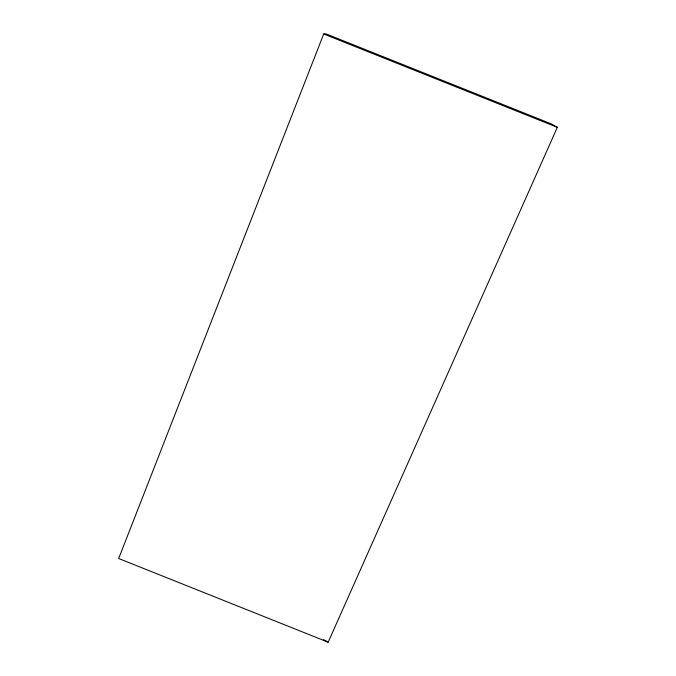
<?xml version="1.0" encoding="UTF-8"?>
<svg xmlns="http://www.w3.org/2000/svg" width="676" height="676" viewBox="0 0 676 676"><rect width="100%" height="100%" fill="white"/><g stroke="black" fill="none" stroke-linecap="round" stroke-linejoin="round"><path stroke-width="1.01" d="M323.703 34.003L118.672 558.503L328.173 642.2L557.328 127.333L550.932 123.725L325.84 33.8L323.703 34.003L557.328 127.333M323.601 639.623L328.173 642.2"/></g></svg>
